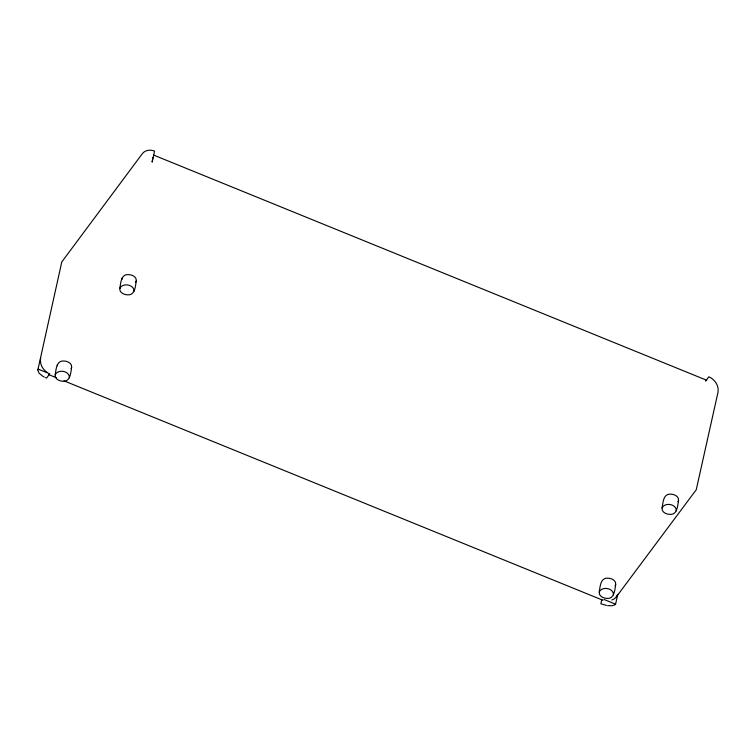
<?xml version="1.0" encoding="UTF-8"?>
<svg xmlns="http://www.w3.org/2000/svg" width="756" height="756" viewBox="0 0 756 756"><rect width="100%" height="100%" fill="white"/><g stroke="black" fill="none" stroke-linecap="round" stroke-linejoin="round"><path stroke-width="1.13" d="M55.188 374.796C54.498 378.907 59.346 381.185 62.805 381.232C70.478 382.026 70.695 372.755 71.631 367.454C72.33 363.343 67.473 361.066 64.014 361.018C56.341 360.225 56.133 369.495 55.188 374.796C57.825 368.805 69.911 370.856 69.372 377.735M57.343 365.791L57.456 364.515M119.817 288.395C119.117 292.506 123.975 294.783 127.433 294.831C135.107 295.615 135.324 286.354 136.26 281.043C136.959 276.932 132.102 274.664 128.643 274.617C120.969 273.823 120.752 283.094 119.817 288.395C122.453 282.404 134.54 284.454 134.001 291.334M121.971 279.389L122.075 278.113M599.243 591.957C598.544 596.068 603.401 598.346 606.86 598.393C614.533 599.187 614.751 589.916 615.686 584.605C616.386 580.495 611.528 578.227 608.07 578.179C600.396 577.386 600.179 586.656 599.243 591.957C601.88 585.966 613.966 588.017 613.428 594.896M662.086 507.947C661.387 512.058 666.244 514.335 669.693 514.373C677.367 515.167 677.584 505.896 678.529 500.595C679.219 496.484 674.371 494.207 670.912 494.159C663.239 493.375 663.021 502.645 662.086 507.947C664.713 501.956 676.8 504.006 676.261 510.876M152.882 157.598L152.126 162.143L154.555 151.124C150.444 149.31 144.972 150 142.232 153.808L61.784 261.954L37.819 370.119L39.066 373.18L42.657 376.11A18.475 11.378 12.4 0 0 44.254 377.008M601.833 599.347L600.869 603.751L606.454 605.424M607.663 605.622L611.991 605.754L614.949 604.8A5.311 3.27 12.4 0 0 615.582 604.195L617.765 594.282M71.045 368.626L71.631 367.454M135.664 282.224L136.26 281.043M615.091 585.787L615.686 584.605M677.934 501.776L678.529 500.595M705.65 381.052L708.835 376.8C714.845 379.228 719.287 385.966 717.945 392.515L696.248 489.746L616.376 596.815M705.972 380.665L706.737 380.277L153.544 155.046M611.85 599.999L612.918 599.593A15.215 11.548 36.8 0 0 617.463 594.83M604.053 599.499L615.582 604.195M48.677 374.598L56.331 377.716M63.986 380.835L602.967 600.273M45.398 377.565L46.579 378.076L49.764 373.823L38.235 369.126A5.311 3.27 12.4 0 0 37.876 369.854M40.711 358.127A15.215 11.548 36.8 0 0 42.279 367.284L43.451 368.956A12.209 9.261 36.8 0 0 46.863 372.235"/></g></svg>
